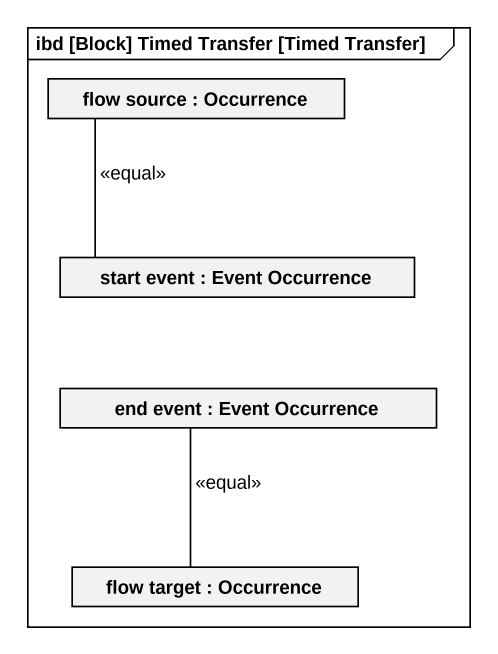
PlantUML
@startuml
mainframe ibd [Block] Timed Transfer [Timed Transfer]
rectangle "flow source : Occurrence" as flow_source
rectangle "start event : Event Occurrence" as start_event
rectangle "end event : Event Occurrence" as end_event
rectangle "flow target : Occurrence" as flow_target
start_event -up- flow_source : <<equal>>
end_event -- flow_target : <<equal>>
@enduml
